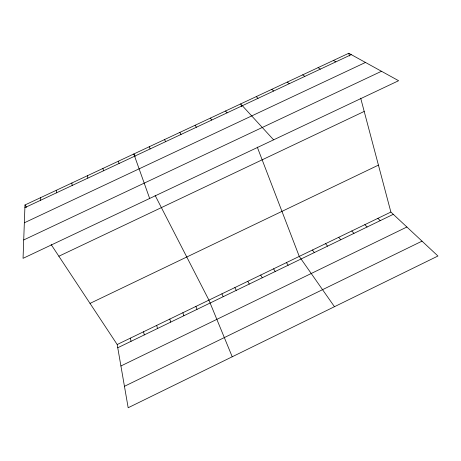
<?xml version="1.0" encoding="UTF-8"?>
<svg xmlns="http://www.w3.org/2000/svg" width="461" height="461" viewBox="0 0 461 461"><rect width="100%" height="100%" fill="white"/><g stroke="black" fill="none" stroke-linecap="round" stroke-linejoin="round"><path stroke-width="0.69" d="M24.992 204.966L23.05 258.339L398.615 80.71L348.775 53.257L24.992 204.966L26.531 207.294M124.447 386.312L422.028 241.143M120.92 365.988L406.89 227.014M117.192 344.523L390.876 212.06L437.95 256.016L128.17 407.743L117.192 344.523L51.136 244.543M117.751 347.761L393.296 214.319M90.022 303.396L378.435 165.119M58.858 256.23L364.202 111.435M23.718 239.951L381.495 71.276M24.894 207.64L351.282 54.634M24.341 222.79L365.469 62.454M333.453 60.431L335.839 61.872M318.096 67.629L320.36 69.127M302.693 74.849L304.836 76.405M287.249 82.081L289.272 83.7M271.771 89.336L273.667 91.019M256.247 96.614L258.022 98.354M377.876 218.353L380.21 220.652M364.847 224.657L367.094 227.008M273.604 139.833L240.677 103.904L241.697 106.554M351.789 230.978L353.95 233.375M338.702 237.311L340.771 239.755M225.533 111.003L227.066 112.864M325.581 243.662L327.564 246.151M312.431 250.023L314.327 252.559M210.349 118.12L211.755 120.039M334.461 306.703L299.258 256.402L257.267 147.094M286.437 262.609L288.16 265.236M195.118 125.254L196.409 127.236M273.592 268.826L275.223 271.5M179.853 132.405L181.017 134.451M260.713 275.056L262.263 277.776M247.811 281.302L249.268 284.068M135.125 156.521L133.817 153.974L149.658 198.455M155.098 195.378L208.931 300.123L232.223 356.779M164.548 139.579L165.591 141.683M234.88 287.56L236.251 290.372M221.92 293.836L223.205 296.694M149.203 146.765L150.125 148.932M195.913 306.421L197.014 309.377M182.861 312.737L183.881 315.739M169.786 319.07L170.714 322.112M118.396 161.206L119.065 163.494M156.682 325.408L157.518 328.503M348.775 53.257L349.507 56.012M360.681 98.153L390.876 212.06M143.55 331.764L144.293 334.911M102.93 168.449L103.471 170.8M130.382 338.138L131.039 341.33M87.423 175.716L87.838 178.13M71.876 183L72.164 185.478M56.288 190.301L56.449 192.848M40.66 197.625L40.695 200.235"/></g></svg>
